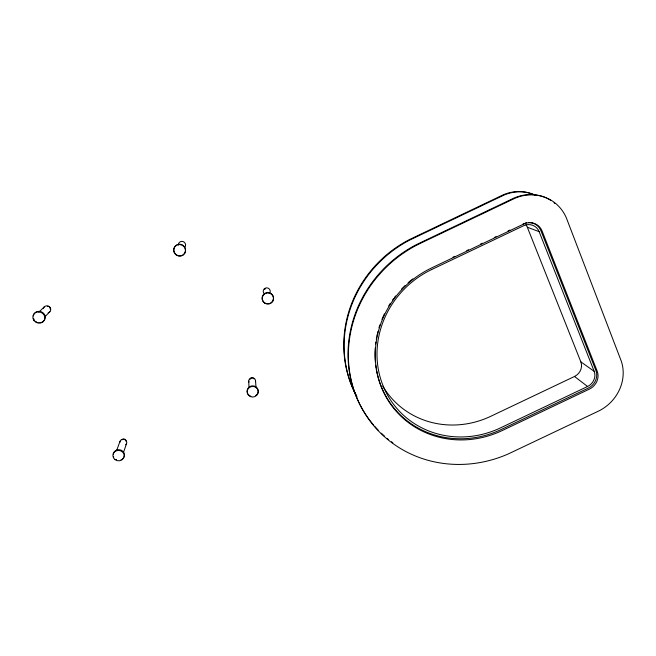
<?xml version="1.0" encoding="UTF-8"?>
<svg xmlns="http://www.w3.org/2000/svg" width="656" height="656" viewBox="0 0 656 656"><rect width="100%" height="100%" fill="white"/><g stroke="black" fill="none" stroke-linecap="round" stroke-linejoin="round"><path stroke-width="0.98" d="M123.377 452.763L126.616 443.415M116.579 450.623L120.015 441.316M44.993 316.684L49.881 311.698M38.729 312.264L44.46 306.729M452.943 257.209L454.788 256.332M466.728 250.641L468.564 249.764M480.504 244.081L482.34 243.204M494.288 237.513L496.125 236.636M508.064 230.945L509.901 230.067M431.705 269.526L523.496 225.787A12.612 11.742 -56.4 0 1 539.125 231.658L594.18 371.329A11.915 10.775 -43.6 0 1 587.563 386.491L500.643 427.819A91.553 85.887 -40.3 0 1 383.924 387.819A91.553 85.887 -40.3 0 1 431.705 269.526M525.915 224.713A12.111 11.316 -57.1 0 1 527.317 227.222L580.839 361.841A11.464 10.422 -43.9 0 1 574.517 376.47L490.852 416.257A88.027 82.902 -40.8 0 1 382.792 386.154M527.317 227.222L539.125 231.658M580.839 361.841L594.18 371.329M574.517 376.47L587.563 386.491M255.569 380.857L256.004 387.729M248.747 381.111L248.96 387.015M262.712 300.604A5.699 5.584 -1.1 0 1 267.443 292.535A5.699 5.584 -1.1 0 1 273.191 299.931M273.06 300.259A5.699 5.584 -1.1 0 1 272.552 301.194M272.338 301.489A5.699 5.584 -1.1 0 1 271.33 302.49M271.035 302.703A5.699 5.584 -1.1 0 1 270.731 302.892M269.755 303.351A5.699 5.584 -1.1 0 1 267.992 303.687M267.271 303.671A5.699 5.584 -1.1 0 1 265.869 303.359M265.204 303.08A5.699 5.584 -1.1 0 1 262.884 300.915M264.589 289.608A2.23 2.189 0.9 0 1 264.729 289.37M265.098 288.943A2.23 2.189 0.9 0 1 265.319 288.771M392.887 442.816A120.597 113.16 -40.4 0 1 391.46 441.775M388.647 439.618A120.597 113.16 -40.4 0 1 387.27 438.511M384.564 436.215A120.597 113.16 -40.4 0 1 381.292 433.222M378.151 430.098A120.597 113.16 -40.4 0 1 374.551 426.17M373.395 424.826A120.597 113.16 -40.4 0 1 360.062 404.785M359.652 403.981A120.597 113.16 -40.4 0 1 416.544 244.549L513.894 198.104A42.804 39.844 -56.5 0 1 546.555 198.087M554.049 202.72A42.804 39.844 -56.5 0 1 555.017 203.524M547.694 198.637A42.804 39.844 -56.5 0 1 550.974 200.523M376.257 368.918A93.537 87.748 -40.3 0 0 501.332 429.442L588.219 388.139A13.866 12.538 -43.6 0 0 595.927 370.501L540.954 230.789A14.678 13.661 -56.4 0 0 528.375 222.548M376.101 367.983A93.537 87.748 -40.3 0 1 375.708 365.154M375.396 362.309A93.537 87.748 -40.3 0 1 375.248 347.901M375.609 344.031A93.537 87.748 -40.3 0 1 375.847 342.104M376.29 339.209A93.537 87.748 -40.3 0 1 376.634 337.282M376.823 336.323A93.537 87.748 -40.3 0 1 377.233 334.404M377.454 333.445A93.537 87.748 -40.3 0 1 377.922 331.534M378.979 327.738A93.537 87.748 -40.3 0 1 379.89 324.917M381.964 319.333A93.537 87.748 -40.3 0 1 383.137 316.586M383.547 315.675A93.537 87.748 -40.3 0 1 384.4 313.871M388.696 305.942A93.537 87.748 -40.3 0 1 390.304 303.384M392.559 300.046A93.537 87.748 -40.3 0 1 393.739 298.406M394.346 297.594A93.537 87.748 -40.3 0 1 395.576 295.995M401.538 289.099A93.537 87.748 -40.3 0 1 405.121 285.499M408.114 282.761A93.537 87.748 -40.3 0 1 412.821 278.874M523.176 223.753A14.678 13.661 -56.4 0 1 524.013 223.417M525.3 223.007A14.678 13.661 -56.4 0 1 526.612 222.728M356.995 396.954A116.309 109.519 -40.8 0 1 410.016 239.924L503.783 195.185A41.238 38.507 -57 0 1 535.288 195.185M356.634 396.117A115.948 109.216 -40.8 0 1 409.483 239.547L502.955 194.947A41.107 38.401 -57.1 0 1 533.246 194.455M119.835 442.513A3.477 3.198 6.5 0 1 124.583 439.454A3.477 3.198 6.5 0 1 125.698 444.768M113.201 454.19A5.674 5.207 6 0 1 121.139 450.172A5.674 5.207 6 0 1 123.082 458.405M122.574 458.864A5.674 5.207 6 0 1 122.295 459.069M121.385 459.585A5.674 5.207 6 0 1 121.065 459.717M116.522 459.61A5.674 5.207 6 0 1 116.202 459.462M113.734 457.093A5.674 5.207 6 0 1 113.586 456.789M122.008 439.807A2.222 2.05 6.5 0 1 125.993 441.226M33.317 315.987A6.084 5.617 22.9 0 1 39.639 311.387A6.084 5.617 22.9 0 1 45.289 317.307A6.084 5.617 22.9 0 1 39.745 322.719M38.22 322.572A6.084 5.617 22.9 0 1 37.851 322.473M36.433 321.883A6.084 5.617 22.9 0 1 36.105 321.686M35.785 321.465A6.084 5.617 22.9 0 1 35.481 321.235M34.432 320.136A6.084 5.617 22.9 0 1 34.219 319.825M33.85 319.177A6.084 5.617 22.9 0 1 33.563 318.496M47.544 306.286A2.378 2.206 23.5 0 1 50.118 307.926M50.192 308.205A2.378 2.206 23.5 0 1 50.192 309.05M43.427 308.607A3.715 3.444 23.5 0 1 47.052 305.852A3.715 3.444 23.5 0 1 50.684 308.984A3.715 3.444 23.5 0 1 48.167 312.707M174.135 251.822A5.953 5.748 29.1 0 1 177.104 244.745A5.953 5.748 29.1 0 1 184.68 247.074A5.953 5.748 29.1 0 1 183.377 254.659M183.081 254.872A5.953 5.748 29.1 0 1 182.106 255.389M181.761 255.52A5.953 5.748 29.1 0 1 178.088 255.561M177.382 255.291A5.953 5.748 29.1 0 1 176.71 254.946M176.087 254.52A5.953 5.748 29.1 0 1 175.8 254.274M175.529 254.02A5.953 5.748 29.1 0 1 175.029 253.454M174.816 253.15A5.953 5.748 29.1 0 1 174.275 252.166M178.407 245.065A3.641 3.518 30.3 0 1 183.18 241.605A3.641 3.518 30.3 0 1 184.705 247.361M248.936 382.128A3.411 3.264 -4.7 0 1 251.945 377.782A3.411 3.264 -4.7 0 1 255.504 381.677M247.574 393.354A5.576 5.305 -5.3 0 1 252.019 385.884A5.576 5.305 -5.3 0 1 258.136 392.091M257.964 392.747A5.576 5.305 -5.3 0 1 257.537 393.674M257.357 393.961A5.576 5.305 -5.3 0 1 256.709 394.764M256.193 395.224A5.576 5.305 -5.3 0 1 255.619 395.625M250.871 396.191A5.576 5.305 -5.3 0 1 250.215 395.945M249.608 395.617A5.576 5.305 -5.3 0 1 247.902 393.944M249.985 379.471A2.189 2.091 -4.7 0 1 253.298 378.192M253.519 378.348A2.189 2.091 -4.7 0 1 253.97 378.848M264.04 293.486A3.485 3.428 0.7 0 1 264.097 289.025A3.485 3.428 0.7 0 1 268.599 288.41A3.485 3.428 0.7 0 1 269.903 292.683M420.447 243.31L417.126 244.959A120.983 113.488 -40.4 0 0 357.569 399.627A120.983 113.488 -40.4 0 0 508.384 453.895L599.297 410.722A40.565 36.662 -43.6 0 0 621.248 361.054L566.423 218.063A42.943 39.967 -56.4 0 0 514.796 198.358L420.447 243.31M523.611 224.098L431.443 268.017A94.038 88.191 -40.3 0 0 382.366 389.492A94.038 88.191 -40.3 0 0 502.209 430.557L589.359 389.131A14.104 12.751 -43.6 0 0 597.206 371.198L542.11 231.06A14.932 13.899 -56.4 0 0 523.611 224.098M264.934 303.302A5.707 5.592 -1.2 0 0 273.577 298.595A5.707 5.592 -1.2 0 0 265.098 293.609A5.707 5.592 -1.2 0 0 264.934 303.302M115.021 459.635A5.683 5.215 6 0 0 124.181 456.494A5.683 5.215 6 0 0 116.506 450.713A5.683 5.215 6 0 0 115.021 459.635M33.964 320.579A6.093 5.625 22.8 0 0 44.337 320.079A6.093 5.625 22.8 0 0 38.179 311.789A6.093 5.625 22.8 0 0 33.964 320.579M174.455 253.118A5.961 5.765 29 0 0 184.705 253.339A5.961 5.765 29 0 0 179.514 244.516A5.961 5.765 29 0 0 174.455 253.118M250.231 396.527A5.584 5.322 -5.4 0 0 258.259 391.337A5.584 5.322 -5.4 0 0 249.583 387.343A5.584 5.322 -5.4 0 0 250.231 396.527"/></g></svg>
